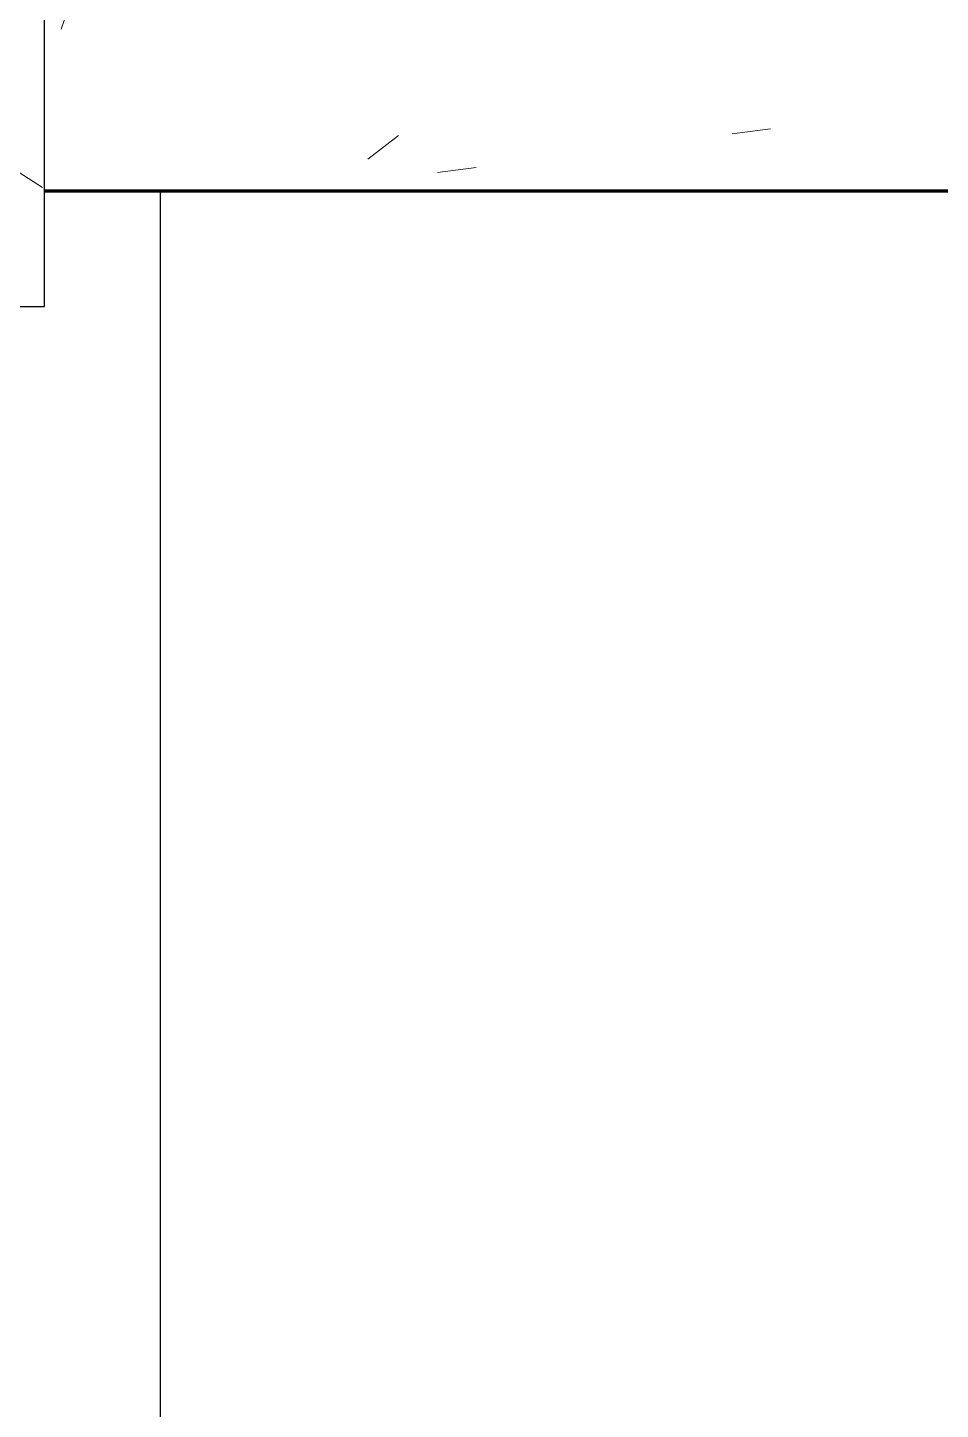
# Model space of a CAD drawing. Header units: millimetres. Extents: x -4391136 to -1798569, y -886572 to -291056.
# Drawn here: x -2311994 to -2311206, y -370033 to -368840 of the extents above; entities that cross this region are included whole.
import ezdxf

# ---------------------------------------------------------------- set-up
doc = ezdxf.new("R2010")
doc.units = ezdxf.units.MM
for name, color, linetype in [('_PP-Dim', 7, 'Continuous'), ('Xref-C-1-PP17-AR-2214-01-B$0$A-Wall', 7, 'Continuous'), ('Xref-C-1-PP17-AR-2214-01-B$0$A-WALL-PATT', 7, 'Continuous'), ('Xref-C-1-PP17-AR-2214-01-B$0$S-BEAM', 7, 'Continuous'), ('Xref-C-1-PP17-AR-2214-01-B$0$S-COLS', 7, 'Continuous'), ('Xref-C-1-PP17-AR-2214-01-B$0$S-COLS-E', 7, 'Continuous')]:
    doc.layers.add(name, color=color, linetype=linetype)

# ---------------------------------------------------------------- blocks, each defined once
blk = doc.blocks.new('Xref-C-1-PP17-AR-2214-01-B$0$ACM_STR_COLN_Precast- Rectangular Column - 300x500-29835394-ENTRANCE 2 - LOWER ROOF FLOOR PLAN01-flat-1')
at = {"layer": 'Xref-C-1-PP17-AR-2214-01-B$0$S-COLS-E', "lineweight": 9}
h = blk.add_hatch(dxfattribs=at)
h.set_pattern_fill('ACET-2D-FP_50', style=0, pattern_type=2)
h.set_pattern_definition([(49.99999999999999, (2730087.727, 502148.947), (-459.0337474724126, 385.1750482020263), [76.2, -838.2]), (355, (2730087.727, 502148.947), (65.2825274575068, 746.1827032957545), [60.96, -670.56]), (100.451, (2730148.455, 502143.634), (-693.3830033246074, -127.8976821547151), [64.76000000000003, -712.3600000000004]), (46.184, (2730087.727, 502352.1470000001), (-648.5724862192296, 622.3064181256746), [114.3, -1257.299999999999]), (96.63599999999998, (2730178.087, 502338.133), (-1050.534318683824, -122.2199233656631), [97.14000000000112, -1068.540000000012]), (351.184, (2730087.727, 502352.1470000001), (172.1971373415032, 1110.274966525139), [91.44000000000005, -1005.840000000001]), (21, (2730189.327, 502301.347), (-214.7433929342337, 559.4256646482164), [76.20000000000026, -838.2000000000029]), (326, (2730189.327, 502301.347), (418.8539380654042, 620.9765000836203), [60.95999999999972, -670.5599999999969]), (71.45100000000001, (2730239.865, 502267.258), (-668.4524660190125, 224.2969172171013), [64.75999999999985, -712.3599999999983]), (37.50000000000001, (2730087.727, 502148.947), (-158.7692420154774, 206.9121046213362), [33.528, -628.904, 33.528, -1320.292]), (37.50000000000001, (2730087.727, 502148.947), (-158.7692420154774, 206.9121046213362), [-695.96, -647.192, 33.528, -639.572]), (7.499999999999999, (2730087.727, 502148.947), (-47.30360574389223, 359.3065578758984), [33.528, -354.584, 33.528, -870.204]), (7.499999999999999, (2730087.727, 502148.947), (-47.30360574389223, 359.3065578758984), [-421.64, -613.664, 33.528, -223.012]), (327.5, (2729861.159, 502148.947), (146.1911639370438, 229.474161533996), [33.52800000000035, -220.4720000000024, 33.52800000000035, -1810.512000000019]), (327.5, (2729861.159, 502148.947), (146.1911639370438, 229.474161533996), [-287.5280000000031, -758.9520000000081, 33.52800000000035, -1018.032000000011]), (317.5, (2729759.559, 502148.947), (321.0978918266117, 350.4168590258024), [33.52799999999964, -296.6719999999968, 33.52799999999964, -1239.519999999987]), (317.5, (2729759.559, 502148.947), (321.0978918266117, 350.4168590258024), [-363.7279999999961, -492.7599999999948, 33.52799999999964, -713.2319999999924])])
h.paths.add_polyline_path([(-150.000000002794, -190.0000000005239), (-150.000000002794, -200.0000000005239), (149.999999997206, -200.0000000005239), (149.999999997206, 299.9999999994761), (-150.000000002794, 299.9999999994761)])
at = {"layer": 'Xref-C-1-PP17-AR-2214-01-B$0$S-COLS', "color": 7}
for p, q in [((150, 300), (-150, 300)), ((-150, 300), (-150, 290)), ((150, 290), (150, 300)), ((-150, 290), (-150, -190)), ((150, -190), (150, 290)), ((-150, -190), (-150, -200)), ((150, -200), (150, -190)), ((-150, -200), (150, -200))]:
    blk.add_line(p, q, dxfattribs=at)
blk = doc.blocks.new('W-1-PP17-ENT2_REV00_20260526-152612_EX_LOPF-1')
at = {"layer": 'Xref-C-1-PP17-AR-2214-01-B$0$A-WALL-PATT', "lineweight": 9}
h = blk.add_hatch(dxfattribs=at)
h.set_pattern_fill('ACET-2D-FP_6', angle=-39.99999999997265, style=0, pattern_type=2)
h.set_pattern_definition([(140.0000000000273, (-5300.000273352955, -7452.49991474679), (-385.17504819663, -459.0337474662813), [76.2000000016863, -838.2000000185496]), (85.00000000002728, (-5300.000273352955, -7452.49991474679), (-746.182703292987, 65.28252745699113), [60.95999998934607, -670.5599998828066]), (190.4510000000273, (-5294.686775229871, -7391.771650662238), (127.8976821521067, -693.3830033084379), [64.75999999792225, -712.3599999771448]), (136.1840000000273, (-5503.19981222041, -7452.499724316935), (-622.306418101827, -648.5724861947823), [114.3000000090041, -1257.300000099045]), (186.6360000000273, (-5489.186372125987, -7362.140300709347), (122.2199233644646, -1050.534318669234), [97.13999999808287, -1068.539999978911]), (81.18400000002735, (-5503.19981222041, -7452.499724316935), (-1110.274966523866, 172.1971373409029), [91.44000001127148, -1005.840000123987]), (111.0000000000273, (-5452.400153682567, -7350.900385513029), (-559.4256646492287, -214.7433929350229), [76.20000000026224, -838.2000000028846]), (56.00000000002737, (-5452.400153682567, -7350.900385513029), (-620.9765001018534, 418.8539380771107), [60.96000000798914, -670.5600000878804]), (161.4510000000273, (-5418.311747249216, -7300.362332455406), (-224.2969171917646, -668.4524659444579), [64.76000000175955, -712.360000019355]), (127.5000000000273, (-5300.000273352955, -7452.49991474679), (-206.9121046008077, -158.7692419998349), [33.52799999595497, -628.9039999241251, 33.52799999595497, -1320.291999840712]), (127.5000000000273, (-5300.000273352955, -7452.49991474679), (-206.9121046008077, -158.7692419998349), [-695.959999916035, -647.1919999219186, 33.52799999595497, -639.571999922838]), (97.50000000002731, (-5300.000273352955, -7452.49991474679), (-359.3065578895622, -47.30360574601231), [33.52800000462985, -354.5840000489642, 33.52800000462985, -870.2040001201657]), (97.50000000002731, (-5300.000273352955, -7452.49991474679), (-359.3065578895622, -47.30360574601231), [-421.6400000582239, -613.6640000847402, 33.52800000462985, -223.0120000307955]), (57.50000000002731, (-5300.000251204241, -7679.067727875954), (-229.4741615089589, 146.1911639207974), [33.52800000332779, -220.4720000218828, -1844.040000183029]), (57.50000000002731, (-5300.000251204241, -7679.067727875954), (-229.4741615089589, 146.1911639207974), [-254.0000000252106, 33.52800000332779, -758.9520000753291, -1051.560000104372]), (57.50000000002731, (-5300.000251204241, -7679.067727875954), (-229.4741615089589, 146.1911639207974), [-1046.480000103867, 33.52800000332779, -1018.032000101044]), (47.50000000002732, (-5299.999580374919, -7780.668140097114), (-350.416859014542, 321.097891815938), [33.52800000205954, -296.6720000182238, 33.52800000205954, -1239.52000007614]), (47.50000000002732, (-5299.999580374919, -7780.668140097114), (-350.416859014542, 321.097891815938), [-363.7280000223428, -492.7600000302689, 33.52800000205954, -713.2320000438118])])
h.paths.add_polyline_path([(-5500.000000002328, -9752.170847279544), (-5500.000000002328, -9905.01763978327), (-5300.000000002328, -9905.01763978327), (-5300.000000002328, -4899.999999996799), (-5500.000000002328, -4899.999999996799)])
at = {"layer": 'Xref-C-1-PP17-AR-2214-01-B$0$A-Wall', "color": 7, "lineweight": 70}
blk.add_line((-5300.000000001863, -9905.017639786063), (-5300.000000001863, -5750.000000000058), dxfattribs=at)
at = {"layer": 'Xref-C-1-PP17-AR-2214-01-B$0$S-BEAM', "color": 7}
blk.add_line((-729.9999965955503, -9805.017639786063), (-5300.000000001863, -9805.017639786063), dxfattribs=at)
at = {"color": 7, "rotation": 270}
blk.add_blockref('Xref-C-1-PP17-AR-2214-01-B$0$ACM_STR_COLN_Precast- Rectangular Column - 300x500-29835394-ENTRANCE 2 - LOWER ROOF FLOOR PLAN01-flat-1', (-5499.999998298474, -10055.01763978606), dxfattribs=at)

msp = doc.modelspace()

# ---------------------------------------------------------------- block references
at = {"layer": '_PP-Dim', "color": 7, "rotation": 270}
msp.add_blockref('W-1-PP17-ENT2_REV00_20260526-152612_EX_LOPF-1', (-2302074.573009264, -374281.0414471148), dxfattribs=at)

doc.saveas('drawing.dxf')
